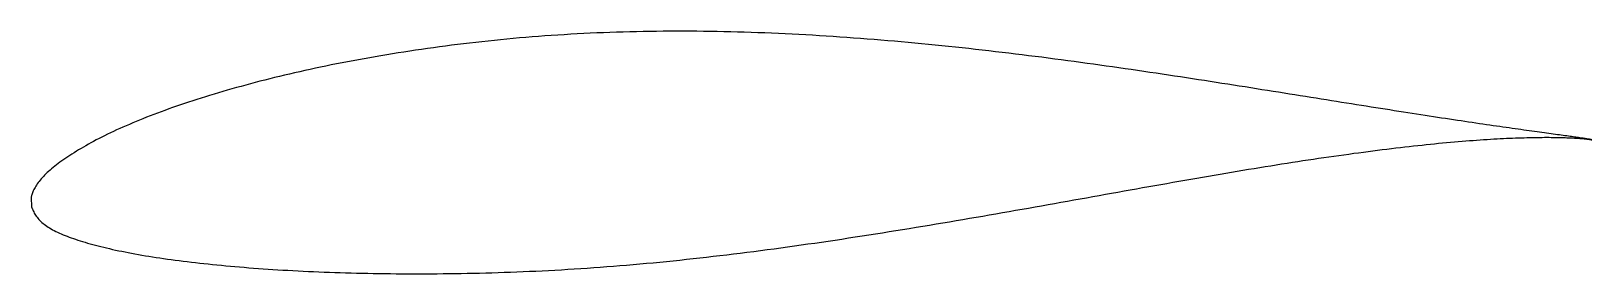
# Model space of a CAD drawing. Header units: metres. Extents: x -19.7 to 39.9, y -3.4 to 5.9.
import ezdxf

# ---------------------------------------------------------------- set-up
doc = ezdxf.new("R2010")
doc.units = ezdxf.units.M

msp = doc.modelspace()

# ---------------------------------------------------------------- linework, layer by layer
msp.add_lwpolyline([(39.943, 1.72), (39.942, 1.72), (39.939, 1.721), (39.933, 1.722), (39.925, 1.724), (39.914, 1.727), (39.902, 1.729), (39.887, 1.732), (39.87, 1.735), (39.85, 1.739), (39.829, 1.742), (39.805, 1.747), (39.778, 1.751), (39.75, 1.756), (39.719, 1.76), (39.686, 1.766), (39.65, 1.771), (39.613, 1.777), (39.573, 1.783), (39.531, 1.789), (39.486, 1.796), (39.44, 1.803), (39.391, 1.81), (39.339, 1.817), (39.286, 1.825), (39.23, 1.832), (39.173, 1.841), (39.113, 1.849), (39.05, 1.858), (38.986, 1.867), (38.919, 1.876), (38.85, 1.886), (38.779, 1.895), (38.705, 1.906), (38.63, 1.916), (38.552, 1.927), (38.472, 1.938), (38.39, 1.949), (38.306, 1.961), (38.219, 1.972), (38.131, 1.985), (38.04, 1.997), (37.947, 2.01), (37.852, 2.023), (37.755, 2.037), (37.656, 2.05), (37.554, 2.064), (37.451, 2.079), (37.345, 2.094), (37.238, 2.109), (37.128, 2.124), (37.016, 2.14), (36.902, 2.156), (36.786, 2.172), (36.668, 2.189), (36.548, 2.206), (36.426, 2.224), (36.302, 2.242), (36.176, 2.26), (36.048, 2.278), (35.917, 2.297), (35.785, 2.317), (35.651, 2.336), (35.515, 2.356), (35.377, 2.376), (35.237, 2.397), (35.095, 2.418), (34.951, 2.44), (34.806, 2.462), (34.658, 2.484), (34.509, 2.506), (34.357, 2.529), (34.204, 2.553), (34.049, 2.576), (33.892, 2.6), (33.733, 2.624), (33.572, 2.649), (33.41, 2.674), (33.246, 2.699), (33.08, 2.725), (32.912, 2.751), (32.743, 2.777), (32.571, 2.804), (32.398, 2.831), (32.224, 2.859), (32.047, 2.886), (31.869, 2.914), (31.689, 2.943), (31.508, 2.971), (31.325, 3), (31.14, 3.029), (30.954, 3.059), (30.766, 3.089), (30.576, 3.119), (30.385, 3.149), (30.192, 3.18), (29.998, 3.211), (29.802, 3.242), (29.605, 3.273), (29.406, 3.305), (29.206, 3.337), (29.004, 3.369), (28.801, 3.402), (28.596, 3.435), (28.39, 3.467), (28.183, 3.5), (27.974, 3.534), (27.764, 3.567), (27.552, 3.601), (27.339, 3.635), (27.125, 3.669), (26.909, 3.703), (26.692, 3.738), (26.474, 3.772), (26.255, 3.807), (26.034, 3.841), (25.812, 3.876), (25.589, 3.911), (25.365, 3.946), (25.139, 3.981), (24.913, 4.016), (24.685, 4.051), (24.456, 4.086), (24.226, 4.121), (23.995, 4.156), (23.763, 4.191), (23.529, 4.226), (23.295, 4.261), (23.06, 4.296), (22.824, 4.331), (22.587, 4.366), (22.348, 4.4), (22.109, 4.435), (21.869, 4.469), (21.628, 4.504), (21.387, 4.538), (21.144, 4.572), (20.9, 4.606), (20.656, 4.64), (20.411, 4.673), (20.165, 4.707), (19.918, 4.74), (19.671, 4.773), (19.423, 4.805), (19.174, 4.838), (18.924, 4.87), (18.674, 4.902), (18.423, 4.933), (18.171, 4.965), (17.919, 4.996), (17.667, 5.026), (17.413, 5.056), (17.159, 5.086), (16.905, 5.116), (16.65, 5.145), (16.395, 5.173), (16.139, 5.201), (15.882, 5.229), (15.626, 5.257), (15.368, 5.283), (15.111, 5.31), (14.853, 5.335), (14.595, 5.361), (14.336, 5.386), (14.077, 5.411), (13.818, 5.434), (13.558, 5.458), (13.298, 5.481), (13.038, 5.503), (12.778, 5.525), (12.518, 5.546), (12.257, 5.567), (11.996, 5.587), (11.735, 5.606), (11.474, 5.625), (11.213, 5.643), (10.952, 5.661), (10.691, 5.678), (10.43, 5.694), (10.168, 5.71), (9.907, 5.725), (9.646, 5.739), (9.385, 5.752), (9.124, 5.765), (8.863, 5.777), (8.602, 5.789), (8.341, 5.799), (8.08, 5.809), (7.82, 5.818), (7.56, 5.827), (7.3, 5.834), (7.04, 5.841), (6.78, 5.847), (6.521, 5.852), (6.262, 5.857), (6.003, 5.86), (5.745, 5.863), (5.487, 5.865), (5.229, 5.866), (4.972, 5.866), (4.715, 5.866), (4.459, 5.864), (4.203, 5.862), (3.948, 5.858), (3.693, 5.854), (3.438, 5.849), (3.184, 5.843), (2.931, 5.836), (2.678, 5.829), (2.426, 5.82), (2.174, 5.811), (1.923, 5.8), (1.673, 5.789), (1.423, 5.777), (1.174, 5.764), (0.926, 5.75), (0.678, 5.735), (0.432, 5.719), (0.185, 5.703), (-0.06, 5.686), (-0.304, 5.667), (-0.548, 5.648), (-0.791, 5.628), (-1.033, 5.608), (-1.274, 5.586), (-1.514, 5.564), (-1.754, 5.54), (-1.992, 5.516), (-2.229, 5.492), (-2.466, 5.466), (-2.701, 5.44), (-2.936, 5.413), (-3.17, 5.385), (-3.402, 5.357), (-3.634, 5.328), (-3.864, 5.298), (-4.093, 5.268), (-4.321, 5.237), (-4.549, 5.205), (-4.775, 5.172), (-4.999, 5.139), (-5.223, 5.106), (-5.446, 5.072), (-5.667, 5.037), (-5.887, 5.002), (-6.106, 4.966), (-6.323, 4.93), (-6.54, 4.893), (-6.755, 4.855), (-6.969, 4.817), (-7.181, 4.779), (-7.392, 4.74), (-7.602, 4.7), (-7.811, 4.66), (-8.018, 4.619), (-8.223, 4.578), (-8.428, 4.536), (-8.63, 4.494), (-8.832, 4.451), (-9.032, 4.408), (-9.23, 4.365), (-9.427, 4.321), (-9.623, 4.277), (-9.817, 4.232), (-10.009, 4.187), (-10.2, 4.141), (-10.39, 4.095), (-10.577, 4.048), (-10.764, 4.001), (-10.948, 3.954), (-11.131, 3.907), (-11.313, 3.859), (-11.493, 3.811), (-11.671, 3.762), (-11.847, 3.713), (-12.022, 3.664), (-12.195, 3.615), (-12.366, 3.565), (-12.536, 3.515), (-12.704, 3.465), (-12.87, 3.414), (-13.035, 3.364), (-13.197, 3.313), (-13.358, 3.262), (-13.517, 3.21), (-13.675, 3.159), (-13.83, 3.107), (-13.984, 3.055), (-14.136, 3.003), (-14.286, 2.95), (-14.434, 2.898), (-14.58, 2.845), (-14.725, 2.792), (-14.867, 2.739), (-15.008, 2.686), (-15.146, 2.633), (-15.283, 2.579), (-15.418, 2.526), (-15.551, 2.472), (-15.682, 2.419), (-15.811, 2.365), (-15.938, 2.311), (-16.063, 2.257), (-16.186, 2.203), (-16.307, 2.149), (-16.426, 2.095), (-16.543, 2.04), (-16.658, 1.986), (-16.771, 1.932), (-16.882, 1.877), (-16.99, 1.823), (-17.097, 1.768), (-17.202, 1.714), (-17.305, 1.659), (-17.405, 1.605), (-17.504, 1.55), (-17.6, 1.496), (-17.694, 1.442), (-17.786, 1.388), (-17.876, 1.335), (-17.964, 1.281), (-18.05, 1.228), (-18.134, 1.175), (-18.215, 1.122), (-18.294, 1.07), (-18.372, 1.018), (-18.447, 0.966), (-18.52, 0.915), (-18.59, 0.864), (-18.659, 0.813), (-18.725, 0.763), (-18.789, 0.713), (-18.851, 0.663), (-18.911, 0.613), (-18.969, 0.564), (-19.024, 0.515), (-19.077, 0.466), (-19.128, 0.417), (-19.177, 0.369), (-19.224, 0.321), (-19.268, 0.273), (-19.31, 0.225), (-19.35, 0.178), (-19.388, 0.131), (-19.423, 0.085), (-19.456, 0.039), (-19.487, -0.007), (-19.516, -0.052), (-19.542, -0.097), (-19.566, -0.14), (-19.588, -0.183), (-19.608, -0.225), (-19.626, -0.265), (-19.641, -0.304), (-19.654, -0.341), (-19.665, -0.375), (-19.674, -0.406), (-19.681, -0.432), (-19.686, -0.453), (-19.689, -0.466), (-19.674, -0.847), (-19.672, -0.85), (-19.668, -0.859), (-19.662, -0.874), (-19.653, -0.895), (-19.642, -0.924), (-19.628, -0.958), (-19.611, -0.995), (-19.593, -1.035), (-19.572, -1.075), (-19.548, -1.116), (-19.523, -1.157), (-19.495, -1.197), (-19.465, -1.238), (-19.432, -1.278), (-19.398, -1.317), (-19.361, -1.356), (-19.322, -1.395), (-19.281, -1.433), (-19.237, -1.47), (-19.191, -1.506), (-19.143, -1.543), (-19.093, -1.578), (-19.041, -1.613), (-18.986, -1.647), (-18.93, -1.681), (-18.871, -1.714), (-18.81, -1.747), (-18.746, -1.779), (-18.681, -1.811), (-18.613, -1.842), (-18.543, -1.873), (-18.471, -1.903), (-18.397, -1.933), (-18.321, -1.963), (-18.242, -1.992), (-18.161, -2.021), (-18.079, -2.05), (-17.993, -2.078), (-17.906, -2.107), (-17.817, -2.135), (-17.726, -2.164), (-17.632, -2.192), (-17.536, -2.22), (-17.439, -2.247), (-17.339, -2.275), (-17.237, -2.302), (-17.133, -2.329), (-17.027, -2.356), (-16.919, -2.383), (-16.808, -2.41), (-16.696, -2.436), (-16.582, -2.462), (-16.465, -2.488), (-16.347, -2.513), (-16.226, -2.538), (-16.104, -2.563), (-15.98, -2.587), (-15.853, -2.611), (-15.725, -2.635), (-15.595, -2.658), (-15.462, -2.681), (-15.328, -2.704), (-15.192, -2.726), (-15.054, -2.748), (-14.914, -2.77), (-14.772, -2.791), (-14.628, -2.812), (-14.482, -2.833), (-14.335, -2.853), (-14.186, -2.873), (-14.034, -2.893), (-13.881, -2.912), (-13.726, -2.931), (-13.57, -2.95), (-13.411, -2.968), (-13.251, -2.986), (-13.089, -3.004), (-12.925, -3.021), (-12.759, -3.038), (-12.592, -3.055), (-12.423, -3.071), (-12.252, -3.087), (-12.079, -3.103), (-11.905, -3.118), (-11.729, -3.133), (-11.552, -3.148), (-11.373, -3.162), (-11.192, -3.176), (-11.009, -3.189), (-10.825, -3.203), (-10.64, -3.215), (-10.452, -3.228), (-10.264, -3.24), (-10.073, -3.251), (-9.881, -3.262), (-9.688, -3.273), (-9.493, -3.284), (-9.297, -3.293), (-9.099, -3.303), (-8.9, -3.312), (-8.699, -3.321), (-8.497, -3.329), (-8.293, -3.336), (-8.088, -3.344), (-7.882, -3.35), (-7.674, -3.357), (-7.465, -3.362), (-7.255, -3.368), (-7.043, -3.373), (-6.83, -3.377), (-6.616, -3.381), (-6.4, -3.385), (-6.183, -3.387), (-5.965, -3.39), (-5.746, -3.392), (-5.526, -3.394), (-5.304, -3.395), (-5.081, -3.395), (-4.857, -3.395), (-4.632, -3.394), (-4.406, -3.393), (-4.179, -3.392), (-3.95, -3.39), (-3.721, -3.387), (-3.49, -3.384), (-3.259, -3.381), (-3.026, -3.376), (-2.793, -3.372), (-2.558, -3.366), (-2.323, -3.36), (-2.086, -3.354), (-1.849, -3.346), (-1.611, -3.339), (-1.372, -3.33), (-1.132, -3.321), (-0.891, -3.312), (-0.649, -3.301), (-0.407, -3.29), (-0.164, -3.278), (0.08, -3.266), (0.325, -3.253), (0.57, -3.239), (0.817, -3.224), (1.063, -3.209), (1.311, -3.193), (1.559, -3.177), (1.808, -3.16), (2.057, -3.141), (2.307, -3.123), (2.558, -3.103), (2.809, -3.083), (3.061, -3.062), (3.313, -3.041), (3.566, -3.018), (3.819, -2.995), (4.073, -2.972), (4.327, -2.947), (4.581, -2.922), (4.836, -2.897), (5.091, -2.87), (5.347, -2.843), (5.603, -2.816), (5.86, -2.787), (6.116, -2.759), (6.373, -2.729), (6.63, -2.699), (6.888, -2.668), (7.146, -2.637), (7.403, -2.605), (7.662, -2.573), (7.92, -2.54), (8.178, -2.506), (8.437, -2.472), (8.696, -2.438), (8.954, -2.403), (9.213, -2.368), (9.472, -2.332), (9.731, -2.295), (9.99, -2.258), (10.249, -2.221), (10.508, -2.184), (10.767, -2.145), (11.026, -2.107), (11.285, -2.068), (11.544, -2.029), (11.802, -1.99), (12.061, -1.95), (12.319, -1.91), (12.577, -1.869), (12.835, -1.828), (13.093, -1.787), (13.35, -1.746), (13.608, -1.705), (13.865, -1.663), (14.121, -1.621), (14.378, -1.579), (14.634, -1.536), (14.89, -1.494), (15.145, -1.451), (15.4, -1.408), (15.655, -1.365), (15.909, -1.322), (16.163, -1.278), (16.416, -1.235), (16.669, -1.191), (16.921, -1.147), (17.173, -1.104), (17.424, -1.06), (17.675, -1.016), (17.925, -0.972), (18.174, -0.928), (18.423, -0.884), (18.672, -0.84), (18.919, -0.796), (19.166, -0.752), (19.413, -0.708), (19.658, -0.664), (19.903, -0.621), (20.147, -0.577), (20.391, -0.533), (20.633, -0.49), (20.875, -0.446), (21.116, -0.403), (21.356, -0.36), (21.596, -0.318), (21.834, -0.275), (22.072, -0.232), (22.308, -0.19), (22.544, -0.148), (22.779, -0.106), (23.013, -0.065), (23.246, -0.024), (23.478, 0.017), (23.709, 0.058), (23.939, 0.099), (24.168, 0.139), (24.396, 0.179), (24.622, 0.218), (24.848, 0.257), (25.073, 0.296), (25.296, 0.334), (25.518, 0.373), (25.74, 0.41), (25.96, 0.447), (26.179, 0.484), (26.396, 0.521), (26.612, 0.557), (26.828, 0.593), (27.042, 0.628), (27.254, 0.663), (27.466, 0.697), (27.676, 0.731), (27.884, 0.764), (28.092, 0.797), (28.298, 0.83), (28.502, 0.862), (28.706, 0.893), (28.908, 0.924), (29.108, 0.954), (29.307, 0.984), (29.505, 1.013), (29.701, 1.042), (29.896, 1.071), (30.089, 1.098), (30.281, 1.126), (30.471, 1.152), (30.66, 1.178), (30.847, 1.204), (31.032, 1.229), (31.216, 1.254), (31.399, 1.277), (31.58, 1.301), (31.759, 1.324), (31.937, 1.346), (32.113, 1.368), (32.287, 1.389), (32.459, 1.41), (32.63, 1.43), (32.8, 1.45), (32.967, 1.468), (33.133, 1.487), (33.297, 1.505), (33.46, 1.522), (33.62, 1.539), (33.779, 1.555), (33.936, 1.571), (34.091, 1.586), (34.245, 1.601), (34.397, 1.615), (34.546, 1.629), (34.694, 1.642), (34.84, 1.654), (34.985, 1.666), (35.127, 1.678), (35.268, 1.689), (35.406, 1.699), (35.543, 1.709), (35.678, 1.719), (35.811, 1.728), (35.942, 1.736), (36.071, 1.744), (36.198, 1.752), (36.323, 1.759), (36.446, 1.765), (36.567, 1.771), (36.686, 1.777), (36.803, 1.782), (36.918, 1.787), (37.031, 1.791), (37.142, 1.795), (37.251, 1.799), (37.358, 1.802), (37.463, 1.805), (37.565, 1.807), (37.666, 1.809), (37.765, 1.811), (37.861, 1.813), (37.956, 1.814), (38.048, 1.814), (38.138, 1.815), (38.226, 1.815), (38.312, 1.815), (38.396, 1.814), (38.478, 1.813), (38.557, 1.812), (38.634, 1.811), (38.71, 1.81), (38.783, 1.808), (38.853, 1.806), (38.922, 1.804), (38.988, 1.802), (39.053, 1.799), (39.115, 1.796), (39.175, 1.794), (39.232, 1.791), (39.288, 1.788), (39.341, 1.784), (39.392, 1.781), (39.441, 1.778), (39.487, 1.774), (39.531, 1.771), (39.573, 1.767), (39.613, 1.764), (39.651, 1.76), (39.686, 1.757), (39.719, 1.753), (39.75, 1.75), (39.778, 1.746), (39.805, 1.743), (39.829, 1.74), (39.85, 1.737), (39.87, 1.734), (39.887, 1.731), (39.902, 1.728), (39.915, 1.726), (39.925, 1.724), (39.933, 1.722), (39.939, 1.721), (39.942, 1.72), (39.943, 1.72)], close=True)

doc.saveas('drawing.dxf')
